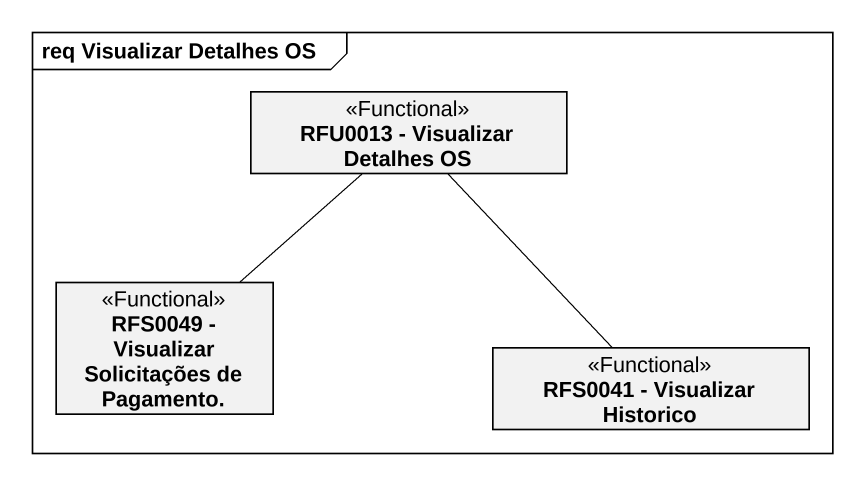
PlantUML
@startuml
mainframe req Visualizar Detalhes OS
hide circle
hide empty members
class "RFU0013 - Visualizar Detalhes OS" as RFU0013_Visualizar_Detalhes <<Functional>>
class "RFS0049 - Visualizar Solicitações de Pagamento." as RFS0049_Visualizar <<Functional>>
class "RFS0041 - Visualizar Historico" as RFS0041_Visualizar_Historico <<Functional>>
RFS0049_Visualizar -up- RFU0013_Visualizar_Detalhes
RFS0041_Visualizar_Historico -up- RFU0013_Visualizar_Detalhes
@enduml
